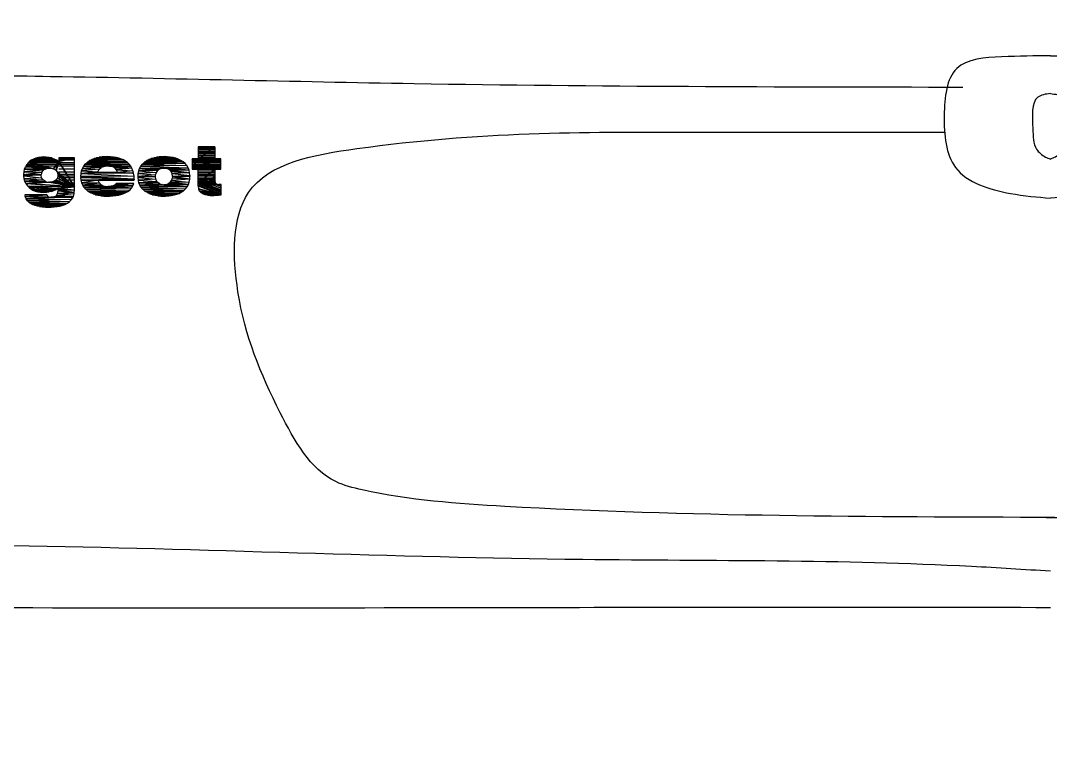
# Model space of a CAD drawing. Extents: x -11.06 to -9.03, y 5.45 to 7.1.
# Drawn here: x -10.545 to -10.04, y 6.015 to 6.371 of the extents above; entities that cross this region are included whole.
import ezdxf

# ---------------------------------------------------------------- set-up
doc = ezdxf.new("R2010")
doc.units = 0
doc.layers.add('206', color=7, linetype='CONTINUOUS')

msp = doc.modelspace()

# ---------------------------------------------------------------- linework, layer by layer
at = {"layer": '206'}
for p, q in [((-10.45818, 6.30881), (-10.45818, 6.3029)), ((-10.45003, 6.30881), (-10.45818, 6.30881)), ((-10.45818, 6.3029), (-10.45003, 6.30881)), ((-10.45818, 6.3029), (-10.45003, 6.30881)), ((-10.45003, 6.30854), (-10.45818, 6.30854)), ((-10.45003, 6.30815), (-10.45818, 6.30815)), ((-10.45003, 6.30881), (-10.45003, 6.3029)), ((-10.53782, 6.30324), (-10.539, 6.30279)), ((-10.53653, 6.30359), (-10.53782, 6.30324)), ((-10.53782, 6.30324), (-10.52982, 6.30328)), ((-10.53782, 6.30324), (-10.52982, 6.30328)), ((-10.52856, 6.30279), (-10.53782, 6.30324)), ((-10.52856, 6.30279), (-10.53782, 6.30324)), ((-10.53516, 6.30374), (-10.53653, 6.30359)), ((-10.53653, 6.30359), (-10.52997, 6.30332)), ((-10.53653, 6.30359), (-10.52997, 6.30332)), ((-10.52982, 6.30328), (-10.53653, 6.30359)), ((-10.52982, 6.30328), (-10.53653, 6.30359)), ((-10.53397, 6.30382), (-10.53516, 6.30374)), ((-10.53516, 6.30374), (-10.53119, 6.30359)), ((-10.53516, 6.30374), (-10.53119, 6.30359)), ((-10.52997, 6.30332), (-10.53516, 6.30374)), ((-10.52997, 6.30332), (-10.53516, 6.30374)), ((-10.53397, 6.30382), (-10.53253, 6.30374)), ((-10.53119, 6.30359), (-10.53397, 6.30382)), ((-10.53119, 6.30359), (-10.53397, 6.30382)), ((-10.53253, 6.30374), (-10.53119, 6.30359)), ((-10.53119, 6.30359), (-10.52997, 6.30332)), ((-10.52997, 6.30332), (-10.52982, 6.30328)), ((-10.52982, 6.30328), (-10.52856, 6.30279)), ((-10.52651, 6.30336), (-10.52658, 6.3016)), ((-10.52658, 6.3016), (-10.51885, 6.30336)), ((-10.51885, 6.30336), (-10.52658, 6.3016)), ((-10.51885, 6.30336), (-10.52651, 6.30336)), ((-10.51885, 6.28926), (-10.51885, 6.30336)), ((-10.50921, 6.30305), (-10.50795, 6.3034)), ((-10.49701, 6.30324), (-10.50921, 6.30305)), ((-10.49701, 6.30324), (-10.50921, 6.30305)), ((-10.50795, 6.3034), (-10.50665, 6.30366)), ((-10.49831, 6.30355), (-10.50795, 6.3034)), ((-10.49831, 6.30355), (-10.50795, 6.3034)), ((-10.50795, 6.3034), (-10.49701, 6.30324)), ((-10.50795, 6.3034), (-10.49701, 6.30324)), ((-10.50665, 6.30366), (-10.5052, 6.30385)), ((-10.49972, 6.30378), (-10.50665, 6.30366)), ((-10.49972, 6.30378), (-10.50665, 6.30366)), ((-10.50665, 6.30366), (-10.49831, 6.30355)), ((-10.50665, 6.30366), (-10.49831, 6.30355)), ((-10.5052, 6.30385), (-10.50368, 6.30393)), ((-10.5012, 6.30393), (-10.5052, 6.30385)), ((-10.5012, 6.30393), (-10.5052, 6.30385)), ((-10.5052, 6.30385), (-10.49972, 6.30378)), ((-10.5052, 6.30385), (-10.49972, 6.30378)), ((-10.5028, 6.30397), (-10.50368, 6.30393)), ((-10.50368, 6.30393), (-10.5012, 6.30393)), ((-10.50368, 6.30393), (-10.5012, 6.30393)), ((-10.5012, 6.30393), (-10.5028, 6.30397)), ((-10.49972, 6.30378), (-10.5012, 6.30393)), ((-10.49831, 6.30355), (-10.49972, 6.30378)), ((-10.49701, 6.30324), (-10.49831, 6.30355)), ((-10.49583, 6.30282), (-10.49701, 6.30324)), ((-10.4812, 6.30305), (-10.47998, 6.3034)), ((-10.46919, 6.30324), (-10.4812, 6.30305)), ((-10.46919, 6.30324), (-10.4812, 6.30305)), ((-10.47998, 6.3034), (-10.47864, 6.30366)), ((-10.47049, 6.30355), (-10.47998, 6.3034)), ((-10.47049, 6.30355), (-10.47998, 6.3034)), ((-10.47998, 6.3034), (-10.46919, 6.30324)), ((-10.47998, 6.3034), (-10.46919, 6.30324)), ((-10.47864, 6.30366), (-10.47723, 6.30385)), ((-10.47186, 6.30378), (-10.47864, 6.30366)), ((-10.47186, 6.30378), (-10.47864, 6.30366)), ((-10.47864, 6.30366), (-10.47049, 6.30355)), ((-10.47864, 6.30366), (-10.47049, 6.30355)), ((-10.47723, 6.30385), (-10.47571, 6.30393)), ((-10.47335, 6.30393), (-10.47723, 6.30385)), ((-10.47335, 6.30393), (-10.47723, 6.30385)), ((-10.47723, 6.30385), (-10.47186, 6.30378)), ((-10.47723, 6.30385), (-10.47186, 6.30378)), ((-10.47491, 6.30397), (-10.47571, 6.30393)), ((-10.47571, 6.30393), (-10.47335, 6.30393)), ((-10.47571, 6.30393), (-10.47335, 6.30393)), ((-10.47335, 6.30393), (-10.47491, 6.30397)), ((-10.47186, 6.30378), (-10.47335, 6.30393)), ((-10.47049, 6.30355), (-10.47186, 6.30378)), ((-10.46919, 6.30324), (-10.47049, 6.30355)), ((-10.46801, 6.30282), (-10.46919, 6.30324)), ((-10.45003, 6.30775), (-10.45818, 6.30775)), ((-10.45003, 6.30715), (-10.45818, 6.30715)), ((-10.45003, 6.30629), (-10.45818, 6.30629)), ((-10.45003, 6.30583), (-10.45818, 6.30583)), ((-10.45003, 6.30537), (-10.45818, 6.30537)), ((-10.45003, 6.30458), (-10.45818, 6.30458)), ((-10.45003, 6.30372), (-10.45818, 6.30372)), ((-10.54331, 6.29779), (-10.54285, 6.29898)), ((-10.53104, 6.29837), (-10.54331, 6.29779)), ((-10.54331, 6.29779), (-10.53104, 6.29837)), ((-10.53245, 6.29821), (-10.54331, 6.29779)), ((-10.53245, 6.29821), (-10.54331, 6.29779)), ((-10.54221, 6.30008), (-10.54285, 6.29898)), ((-10.54285, 6.29898), (-10.53039, 6.29833)), ((-10.53039, 6.29833), (-10.54285, 6.29898)), ((-10.54285, 6.29898), (-10.53104, 6.29837)), ((-10.54285, 6.29898), (-10.53104, 6.29837)), ((-10.51885, 6.29933), (-10.54264, 6.29933)), ((-10.51885, 6.30005), (-10.54222, 6.30005)), ((-10.5414, 6.30103), (-10.54221, 6.30008)), ((-10.54221, 6.30008), (-10.53039, 6.29833)), ((-10.53039, 6.29833), (-10.54221, 6.30008)), ((-10.51885, 6.30098), (-10.54145, 6.30098)), ((-10.54102, 6.30141), (-10.5414, 6.30103)), ((-10.5414, 6.30103), (-10.5291, 6.29802)), ((-10.5291, 6.29802), (-10.5414, 6.30103)), ((-10.5414, 6.30103), (-10.53039, 6.29833)), ((-10.53039, 6.29833), (-10.5414, 6.30103)), ((-10.54007, 6.30218), (-10.54102, 6.30141)), ((-10.52658, 6.3016), (-10.54102, 6.30141)), ((-10.54102, 6.30141), (-10.52658, 6.3016)), ((-10.54102, 6.30141), (-10.5291, 6.29802)), ((-10.5291, 6.29802), (-10.54102, 6.30141)), ((-10.539, 6.30279), (-10.54007, 6.30218)), ((-10.54007, 6.30218), (-10.52738, 6.30218)), ((-10.54007, 6.30218), (-10.52738, 6.30218)), ((-10.52658, 6.3016), (-10.54007, 6.30218)), ((-10.52658, 6.3016), (-10.54007, 6.30218)), ((-10.539, 6.30279), (-10.52856, 6.30279)), ((-10.539, 6.30279), (-10.52856, 6.30279)), ((-10.52738, 6.30218), (-10.539, 6.30279)), ((-10.52738, 6.30218), (-10.539, 6.30279)), ((-10.53363, 6.29772), (-10.53245, 6.29821)), ((-10.53104, 6.29837), (-10.53245, 6.29821)), ((-10.53104, 6.29837), (-10.53039, 6.29833)), ((-10.53039, 6.29833), (-10.5291, 6.29802)), ((-10.52658, 6.3016), (-10.5291, 6.29802)), ((-10.5291, 6.29802), (-10.52658, 6.3016)), ((-10.5291, 6.29802), (-10.52803, 6.29741)), ((-10.52856, 6.30279), (-10.52738, 6.30218)), ((-10.52658, 6.3016), (-10.52803, 6.29741)), ((-10.52803, 6.29741), (-10.52658, 6.3016)), ((-10.52658, 6.3016), (-10.52784, 6.29726)), ((-10.52784, 6.29726), (-10.52658, 6.3016)), ((-10.52738, 6.30218), (-10.52658, 6.3016)), ((-10.52658, 6.3016), (-10.51885, 6.28926)), ((-10.51885, 6.28926), (-10.52658, 6.3016)), ((-10.51885, 6.30284), (-10.52651, 6.30284)), ((-10.51885, 6.30222), (-10.52651, 6.30222)), ((-10.51534, 6.29699), (-10.51492, 6.29821)), ((-10.51492, 6.29821), (-10.51431, 6.29928)), ((-10.50505, 6.29898), (-10.51492, 6.29821)), ((-10.51492, 6.29821), (-10.50505, 6.29898)), ((-10.50578, 6.29863), (-10.51492, 6.29821)), ((-10.50578, 6.29863), (-10.51492, 6.29821)), ((-10.51492, 6.29821), (-10.50677, 6.29776)), ((-10.51492, 6.29821), (-10.50677, 6.29776)), ((-10.51431, 6.29928), (-10.51355, 6.30027)), ((-10.49202, 6.30027), (-10.51431, 6.29928)), ((-10.51431, 6.29928), (-10.49202, 6.30027)), ((-10.50235, 6.29943), (-10.51431, 6.29928)), ((-10.51431, 6.29928), (-10.50235, 6.29943)), ((-10.50383, 6.29932), (-10.51431, 6.29928)), ((-10.50383, 6.29932), (-10.51431, 6.29928)), ((-10.51431, 6.29928), (-10.50505, 6.29898)), ((-10.51431, 6.29928), (-10.50505, 6.29898)), ((-10.51355, 6.30027), (-10.51263, 6.30119)), ((-10.4929, 6.30111), (-10.51355, 6.30027)), ((-10.4929, 6.30111), (-10.51355, 6.30027)), ((-10.51355, 6.30027), (-10.49202, 6.30027)), ((-10.51355, 6.30027), (-10.49202, 6.30027)), ((-10.51229, 6.30141), (-10.51263, 6.30119)), ((-10.51263, 6.30119), (-10.4929, 6.30111)), ((-10.51263, 6.30119), (-10.4929, 6.30111)), ((-10.51229, 6.30141), (-10.51138, 6.30206)), ((-10.49373, 6.30176), (-10.51229, 6.30141)), ((-10.49373, 6.30176), (-10.51229, 6.30141)), ((-10.51229, 6.30141), (-10.4929, 6.30111)), ((-10.4929, 6.30111), (-10.51229, 6.30141)), ((-10.51138, 6.30206), (-10.51031, 6.3026)), ((-10.49476, 6.30237), (-10.51138, 6.30206)), ((-10.49476, 6.30237), (-10.51138, 6.30206)), ((-10.51138, 6.30206), (-10.49373, 6.30176)), ((-10.51138, 6.30206), (-10.49373, 6.30176)), ((-10.51031, 6.3026), (-10.50921, 6.30305)), ((-10.49583, 6.30282), (-10.51031, 6.3026)), ((-10.49583, 6.30282), (-10.51031, 6.3026)), ((-10.51031, 6.3026), (-10.49476, 6.30237)), ((-10.51031, 6.3026), (-10.49476, 6.30237)), ((-10.50921, 6.30305), (-10.49583, 6.30282)), ((-10.50921, 6.30305), (-10.49583, 6.30282)), ((-10.50677, 6.29776), (-10.50578, 6.29863)), ((-10.50505, 6.29898), (-10.50578, 6.29863)), ((-10.50505, 6.29898), (-10.50383, 6.29932)), ((-10.50235, 6.29943), (-10.50383, 6.29932)), ((-10.49202, 6.30027), (-10.50235, 6.29943)), ((-10.49202, 6.30027), (-10.50235, 6.29943)), ((-10.50235, 6.29943), (-10.49126, 6.29932)), ((-10.49126, 6.29932), (-10.50235, 6.29943)), ((-10.50235, 6.29943), (-10.50158, 6.29939)), ((-10.50158, 6.29939), (-10.49126, 6.29932)), ((-10.50025, 6.29913), (-10.50158, 6.29939)), ((-10.50158, 6.29939), (-10.49126, 6.29932)), ((-10.49126, 6.29932), (-10.50025, 6.29913)), ((-10.49126, 6.29932), (-10.50025, 6.29913)), ((-10.50025, 6.29913), (-10.49065, 6.29825)), ((-10.49065, 6.29825), (-10.50025, 6.29913)), ((-10.50025, 6.29913), (-10.49918, 6.29859)), ((-10.49918, 6.29859), (-10.49065, 6.29825)), ((-10.49065, 6.29825), (-10.49918, 6.29859)), ((-10.49918, 6.29859), (-10.49903, 6.29852)), ((-10.49903, 6.29852), (-10.49065, 6.29825)), ((-10.49819, 6.29753), (-10.49903, 6.29852)), ((-10.49903, 6.29852), (-10.49065, 6.29825)), ((-10.49065, 6.29825), (-10.49819, 6.29753)), ((-10.49065, 6.29825), (-10.49819, 6.29753)), ((-10.49476, 6.30237), (-10.49583, 6.30282)), ((-10.49373, 6.30176), (-10.49476, 6.30237)), ((-10.4929, 6.30111), (-10.49373, 6.30176)), ((-10.49202, 6.30027), (-10.4929, 6.30111)), ((-10.49126, 6.29932), (-10.49202, 6.30027)), ((-10.49065, 6.29825), (-10.49126, 6.29932)), ((-10.49019, 6.29707), (-10.49065, 6.29825)), ((-10.48729, 6.29699), (-10.48687, 6.29821)), ((-10.47636, 6.29818), (-10.48729, 6.29699)), ((-10.48729, 6.29699), (-10.47636, 6.29818)), ((-10.48687, 6.29821), (-10.4863, 6.29928)), ((-10.46313, 6.29856), (-10.48687, 6.29821)), ((-10.48687, 6.29821), (-10.46313, 6.29856)), ((-10.47495, 6.29837), (-10.48687, 6.29821)), ((-10.47495, 6.29837), (-10.48687, 6.29821)), ((-10.48687, 6.29821), (-10.47636, 6.29818)), ((-10.48687, 6.29821), (-10.47636, 6.29818)), ((-10.4863, 6.29928), (-10.48554, 6.30031)), ((-10.46374, 6.29962), (-10.4863, 6.29928)), ((-10.46374, 6.29962), (-10.4863, 6.29928)), ((-10.4863, 6.29928), (-10.46313, 6.29856)), ((-10.4863, 6.29928), (-10.46313, 6.29856)), ((-10.48554, 6.30031), (-10.48463, 6.30119)), ((-10.46454, 6.30058), (-10.48554, 6.30031)), ((-10.46454, 6.30058), (-10.48554, 6.30031)), ((-10.48554, 6.30031), (-10.46374, 6.29962)), ((-10.48554, 6.30031), (-10.46374, 6.29962)), ((-10.48432, 6.30141), (-10.48463, 6.30119)), ((-10.48463, 6.30119), (-10.46454, 6.30058)), ((-10.48463, 6.30119), (-10.46454, 6.30058)), ((-10.48432, 6.30141), (-10.48337, 6.30206)), ((-10.46595, 6.30176), (-10.48432, 6.30141)), ((-10.48432, 6.30141), (-10.46595, 6.30176)), ((-10.4655, 6.30141), (-10.48432, 6.30141)), ((-10.48432, 6.30141), (-10.46454, 6.30058)), ((-10.4655, 6.30141), (-10.48432, 6.30141)), ((-10.46454, 6.30058), (-10.48432, 6.30141)), ((-10.48337, 6.30206), (-10.48234, 6.3026)), ((-10.46695, 6.30233), (-10.48337, 6.30206)), ((-10.46695, 6.30233), (-10.48337, 6.30206)), ((-10.48337, 6.30206), (-10.46595, 6.30176)), ((-10.48337, 6.30206), (-10.46595, 6.30176)), ((-10.48234, 6.3026), (-10.4812, 6.30305)), ((-10.46801, 6.30282), (-10.48234, 6.3026)), ((-10.46801, 6.30282), (-10.48234, 6.3026)), ((-10.48234, 6.3026), (-10.46695, 6.30233)), ((-10.48234, 6.3026), (-10.46695, 6.30233)), ((-10.4812, 6.30305), (-10.46801, 6.30282)), ((-10.4812, 6.30305), (-10.46801, 6.30282)), ((-10.47636, 6.29818), (-10.4775, 6.29768)), ((-10.47636, 6.29818), (-10.47495, 6.29837)), ((-10.46313, 6.29856), (-10.47495, 6.29837)), ((-10.46313, 6.29856), (-10.47495, 6.29837)), ((-10.47495, 6.29837), (-10.47419, 6.29829)), ((-10.46313, 6.29856), (-10.47419, 6.29829)), ((-10.47419, 6.29829), (-10.46313, 6.29856)), ((-10.47419, 6.29829), (-10.46264, 6.29738)), ((-10.46264, 6.29738), (-10.47419, 6.29829)), ((-10.47419, 6.29829), (-10.47293, 6.29795)), ((-10.46695, 6.30233), (-10.46801, 6.30282)), ((-10.46595, 6.30176), (-10.46695, 6.30233)), ((-10.46595, 6.30176), (-10.4655, 6.30141)), ((-10.46454, 6.30058), (-10.4655, 6.30141)), ((-10.46374, 6.29962), (-10.46454, 6.30058)), ((-10.46313, 6.29856), (-10.46374, 6.29962)), ((-10.46264, 6.29738), (-10.46313, 6.29856)), ((-10.46104, 6.3029), (-10.44713, 6.29783)), ((-10.45818, 6.3029), (-10.46104, 6.3029)), ((-10.45818, 6.3029), (-10.46104, 6.3029)), ((-10.46104, 6.3029), (-10.45818, 6.3029)), ((-10.46104, 6.3029), (-10.46104, 6.3029)), ((-10.44713, 6.29783), (-10.46104, 6.3029)), ((-10.46104, 6.3029), (-10.45818, 6.29783)), ((-10.45818, 6.29783), (-10.46104, 6.3029)), ((-10.46104, 6.3029), (-10.46104, 6.29783)), ((-10.45818, 6.30257), (-10.46104, 6.30257)), ((-10.45818, 6.30191), (-10.46104, 6.30191)), ((-10.45818, 6.30145), (-10.46104, 6.30145)), ((-10.45818, 6.30098), (-10.46104, 6.30098)), ((-10.45818, 6.30019), (-10.46104, 6.30019)), ((-10.45818, 6.29993), (-10.46104, 6.29993)), ((-10.45818, 6.29953), (-10.46104, 6.29953)), ((-10.45818, 6.29893), (-10.46104, 6.29893)), ((-10.45818, 6.29834), (-10.46104, 6.29834)), ((-10.45003, 6.30306), (-10.45818, 6.30306)), ((-10.45003, 6.3029), (-10.45818, 6.3029)), ((-10.45818, 6.3029), (-10.45003, 6.3029)), ((-10.44713, 6.3029), (-10.45818, 6.3029)), ((-10.45818, 6.3029), (-10.44713, 6.29783)), ((-10.44713, 6.3029), (-10.45818, 6.3029)), ((-10.44713, 6.29783), (-10.45818, 6.3029)), ((-10.44713, 6.30257), (-10.45818, 6.30257)), ((-10.45003, 6.30239), (-10.45818, 6.30239)), ((-10.44713, 6.30191), (-10.45818, 6.30191)), ((-10.44713, 6.30145), (-10.45818, 6.30145)), ((-10.44713, 6.30098), (-10.45818, 6.30098)), ((-10.44713, 6.30019), (-10.45818, 6.30019)), ((-10.45003, 6.30015), (-10.45818, 6.30015)), ((-10.44713, 6.29993), (-10.45818, 6.29993)), ((-10.44713, 6.29953), (-10.45818, 6.29953)), ((-10.44713, 6.29893), (-10.45818, 6.29893)), ((-10.44713, 6.29834), (-10.45818, 6.29834)), ((-10.45003, 6.3029), (-10.44713, 6.3029)), ((-10.45003, 6.3029), (-10.44713, 6.3029)), ((-10.44713, 6.3029), (-10.45003, 6.3029)), ((-10.44713, 6.3029), (-10.44713, 6.3029)), ((-10.44713, 6.29783), (-10.44713, 6.3029)), ((-10.54369, 6.29509), (-10.54358, 6.2965)), ((-10.53485, 6.29642), (-10.54369, 6.29509)), ((-10.54369, 6.29509), (-10.53485, 6.29642)), ((-10.53516, 6.29517), (-10.54369, 6.29509)), ((-10.53516, 6.29517), (-10.54369, 6.29509)), ((-10.54369, 6.29509), (-10.53516, 6.29494)), ((-10.54365, 6.29456), (-10.54369, 6.29509)), ((-10.54369, 6.29509), (-10.53516, 6.29494)), ((-10.53516, 6.29494), (-10.54365, 6.29456)), ((-10.53516, 6.29494), (-10.54365, 6.29456)), ((-10.54365, 6.29456), (-10.53493, 6.29364)), ((-10.5435, 6.29318), (-10.54365, 6.29456)), ((-10.54365, 6.29456), (-10.53493, 6.29364)), ((-10.54358, 6.2965), (-10.54331, 6.29779)), ((-10.53363, 6.29772), (-10.54358, 6.2965)), ((-10.54358, 6.2965), (-10.53363, 6.29772)), ((-10.53405, 6.29741), (-10.54358, 6.2965)), ((-10.53405, 6.29741), (-10.54358, 6.2965)), ((-10.54358, 6.2965), (-10.53485, 6.29642)), ((-10.54358, 6.2965), (-10.53485, 6.29642)), ((-10.53493, 6.29364), (-10.5435, 6.29318)), ((-10.53493, 6.29364), (-10.5435, 6.29318)), ((-10.5435, 6.29318), (-10.5342, 6.29261)), ((-10.54316, 6.29193), (-10.5435, 6.29318)), ((-10.5435, 6.29318), (-10.5342, 6.29261)), ((-10.54331, 6.29779), (-10.53363, 6.29772)), ((-10.54331, 6.29779), (-10.53363, 6.29772)), ((-10.53485, 6.29642), (-10.53516, 6.29517)), ((-10.53516, 6.29494), (-10.53516, 6.29517)), ((-10.53493, 6.29364), (-10.53516, 6.29494)), ((-10.5342, 6.29261), (-10.53493, 6.29364)), ((-10.53485, 6.29642), (-10.53405, 6.29741)), ((-10.53363, 6.29772), (-10.53405, 6.29741)), ((-10.52803, 6.29741), (-10.52784, 6.29726)), ((-10.52723, 6.29345), (-10.52803, 6.29246)), ((-10.52784, 6.29726), (-10.51885, 6.28926)), ((-10.51885, 6.28926), (-10.52784, 6.29726)), ((-10.52784, 6.29726), (-10.52715, 6.29623)), ((-10.52692, 6.29471), (-10.52723, 6.29345)), ((-10.52723, 6.29345), (-10.51885, 6.28926)), ((-10.51885, 6.28926), (-10.52723, 6.29345)), ((-10.52715, 6.29623), (-10.51885, 6.28926)), ((-10.51885, 6.28926), (-10.52715, 6.29623)), ((-10.52715, 6.29623), (-10.52692, 6.29494)), ((-10.52692, 6.29494), (-10.51885, 6.28926)), ((-10.51885, 6.28926), (-10.52692, 6.29494)), ((-10.52692, 6.29494), (-10.52692, 6.29471)), ((-10.52692, 6.29471), (-10.51885, 6.28926)), ((-10.51885, 6.28926), (-10.52692, 6.29471)), ((-10.51885, 6.29778), (-10.52651, 6.29778)), ((-10.51885, 6.29644), (-10.52651, 6.29644)), ((-10.51885, 6.2953), (-10.52651, 6.2953)), ((-10.51885, 6.29437), (-10.52651, 6.29437)), ((-10.51885, 6.29365), (-10.52651, 6.29365)), ((-10.51565, 6.29429), (-10.51557, 6.2957)), ((-10.48962, 6.29444), (-10.51565, 6.29429)), ((-10.48962, 6.29444), (-10.51565, 6.29429)), ((-10.51565, 6.29429), (-10.48954, 6.29295)), ((-10.48954, 6.29295), (-10.51565, 6.29429)), ((-10.51565, 6.29429), (-10.51565, 6.29383)), ((-10.51565, 6.29383), (-10.48954, 6.29295)), ((-10.51553, 6.29246), (-10.51565, 6.29383)), ((-10.51565, 6.29383), (-10.48954, 6.29295)), ((-10.51557, 6.2957), (-10.51534, 6.29699)), ((-10.50734, 6.29661), (-10.51557, 6.2957)), ((-10.51557, 6.2957), (-10.50734, 6.29661)), ((-10.50741, 6.29627), (-10.51557, 6.2957)), ((-10.51557, 6.2957), (-10.50741, 6.29627)), ((-10.48981, 6.29581), (-10.51557, 6.2957)), ((-10.48981, 6.29581), (-10.51557, 6.2957)), ((-10.51557, 6.2957), (-10.48962, 6.29444)), ((-10.51557, 6.2957), (-10.48962, 6.29444)), ((-10.50677, 6.29776), (-10.51534, 6.29699)), ((-10.50677, 6.29776), (-10.51534, 6.29699)), ((-10.51534, 6.29699), (-10.50734, 6.29661)), ((-10.51534, 6.29699), (-10.50734, 6.29661)), ((-10.50734, 6.29661), (-10.50741, 6.29627)), ((-10.50741, 6.29627), (-10.48981, 6.29581)), ((-10.50741, 6.29627), (-10.48981, 6.29581)), ((-10.49781, 6.29627), (-10.50741, 6.29627)), ((-10.49781, 6.29627), (-10.50741, 6.29627)), ((-10.50741, 6.29627), (-10.49781, 6.29627)), ((-10.50741, 6.29627), (-10.50741, 6.29627)), ((-10.50734, 6.29661), (-10.50677, 6.29776)), ((-10.49819, 6.29753), (-10.49019, 6.29707)), ((-10.49781, 6.29627), (-10.49819, 6.29753)), ((-10.49819, 6.29753), (-10.49019, 6.29707)), ((-10.49019, 6.29707), (-10.49781, 6.29627)), ((-10.49019, 6.29707), (-10.49781, 6.29627)), ((-10.49781, 6.29627), (-10.48981, 6.29581)), ((-10.48981, 6.29581), (-10.49781, 6.29627)), ((-10.48981, 6.29581), (-10.49019, 6.29707)), ((-10.48962, 6.29444), (-10.48981, 6.29581)), ((-10.48954, 6.29295), (-10.48962, 6.29444)), ((-10.48764, 6.29429), (-10.48756, 6.2957)), ((-10.47906, 6.29501), (-10.48764, 6.29429)), ((-10.47906, 6.29501), (-10.48764, 6.29429)), ((-10.48764, 6.29429), (-10.4791, 6.29429)), ((-10.4791, 6.29429), (-10.48764, 6.29383)), ((-10.48764, 6.29429), (-10.4791, 6.29429)), ((-10.4791, 6.29429), (-10.48764, 6.29383)), ((-10.48764, 6.29383), (-10.48764, 6.29429)), ((-10.48764, 6.29383), (-10.47891, 6.29292)), ((-10.48748, 6.29246), (-10.48764, 6.29383)), ((-10.48764, 6.29383), (-10.47891, 6.29292)), ((-10.48756, 6.2957), (-10.48729, 6.29699)), ((-10.47868, 6.29627), (-10.48756, 6.2957)), ((-10.47868, 6.29627), (-10.48756, 6.2957)), ((-10.48756, 6.2957), (-10.47906, 6.29501)), ((-10.48756, 6.2957), (-10.47906, 6.29501)), ((-10.4775, 6.29768), (-10.48729, 6.29699)), ((-10.48729, 6.29699), (-10.4775, 6.29768)), ((-10.47796, 6.29726), (-10.48729, 6.29699)), ((-10.47796, 6.29726), (-10.48729, 6.29699)), ((-10.48729, 6.29699), (-10.47868, 6.29627)), ((-10.48729, 6.29699), (-10.47868, 6.29627)), ((-10.4791, 6.29429), (-10.47906, 6.29501)), ((-10.47891, 6.29292), (-10.4791, 6.29429)), ((-10.47906, 6.29501), (-10.47868, 6.29627)), ((-10.47868, 6.29627), (-10.47796, 6.29726)), ((-10.4775, 6.29768), (-10.47796, 6.29726)), ((-10.47293, 6.29795), (-10.46264, 6.29738)), ((-10.4719, 6.29726), (-10.47293, 6.29795)), ((-10.47293, 6.29795), (-10.46264, 6.29738)), ((-10.46264, 6.29738), (-10.4719, 6.29726)), ((-10.46264, 6.29738), (-10.4719, 6.29726)), ((-10.4719, 6.29726), (-10.46237, 6.29608)), ((-10.46237, 6.29608), (-10.4719, 6.29726)), ((-10.4719, 6.29726), (-10.47152, 6.2968)), ((-10.47152, 6.2968), (-10.46237, 6.29608)), ((-10.47095, 6.29566), (-10.47152, 6.2968)), ((-10.47152, 6.2968), (-10.46237, 6.29608)), ((-10.47118, 6.29231), (-10.47083, 6.29356)), ((-10.46237, 6.29608), (-10.47095, 6.29566)), ((-10.46237, 6.29608), (-10.47095, 6.29566)), ((-10.47095, 6.29566), (-10.46222, 6.29471)), ((-10.47079, 6.29429), (-10.47095, 6.29566)), ((-10.47095, 6.29566), (-10.46222, 6.29471)), ((-10.47079, 6.29429), (-10.47083, 6.29356)), ((-10.47083, 6.29356), (-10.4623, 6.29288)), ((-10.47083, 6.29356), (-10.4623, 6.29288)), ((-10.46222, 6.29471), (-10.47079, 6.29429)), ((-10.47079, 6.29429), (-10.46222, 6.29471)), ((-10.46222, 6.29429), (-10.47079, 6.29429)), ((-10.47079, 6.29429), (-10.4623, 6.29288)), ((-10.46222, 6.29429), (-10.47079, 6.29429)), ((-10.4623, 6.29288), (-10.47079, 6.29429)), ((-10.46237, 6.29608), (-10.46264, 6.29738)), ((-10.46222, 6.29471), (-10.46237, 6.29608)), ((-10.4623, 6.29288), (-10.46222, 6.29429)), ((-10.46222, 6.29471), (-10.46222, 6.29429)), ((-10.45818, 6.29801), (-10.46104, 6.29801)), ((-10.46104, 6.29783), (-10.45818, 6.29783)), ((-10.44713, 6.29801), (-10.45818, 6.29801)), ((-10.45818, 6.29783), (-10.44713, 6.29783)), ((-10.45818, 6.29074), (-10.45818, 6.29783)), ((-10.45003, 6.29783), (-10.45818, 6.29074)), ((-10.45818, 6.29783), (-10.45003, 6.29783)), ((-10.45003, 6.29783), (-10.45818, 6.29783)), ((-10.45818, 6.29783), (-10.44713, 6.29783)), ((-10.45818, 6.29074), (-10.45003, 6.29783)), ((-10.45003, 6.29737), (-10.45818, 6.29737)), ((-10.45003, 6.29644), (-10.45818, 6.29644)), ((-10.45003, 6.29587), (-10.45818, 6.29587)), ((-10.45003, 6.29499), (-10.45818, 6.29499)), ((-10.45003, 6.2944), (-10.45818, 6.2944)), ((-10.45003, 6.29406), (-10.45818, 6.29074)), ((-10.45818, 6.29074), (-10.45003, 6.29406)), ((-10.45003, 6.29346), (-10.45818, 6.29346)), ((-10.45003, 6.2934), (-10.45818, 6.2934)), ((-10.45003, 6.29301), (-10.45818, 6.29301)), ((-10.45814, 6.29367), (-10.4469, 6.28929)), ((-10.44713, 6.29783), (-10.45003, 6.29783)), ((-10.45003, 6.29783), (-10.45003, 6.29406)), ((-10.45003, 6.29406), (-10.44995, 6.29223)), ((-10.5342, 6.29261), (-10.54316, 6.29193)), ((-10.54316, 6.29193), (-10.5342, 6.29261)), ((-10.53405, 6.29246), (-10.54316, 6.29193)), ((-10.53405, 6.29246), (-10.54316, 6.29193)), ((-10.54316, 6.29193), (-10.53302, 6.29185)), ((-10.54262, 6.29078), (-10.54316, 6.29193)), ((-10.54316, 6.29193), (-10.53302, 6.29185)), ((-10.53302, 6.29185), (-10.54262, 6.29078)), ((-10.54262, 6.29078), (-10.53302, 6.29185)), ((-10.53104, 6.29154), (-10.54262, 6.29078)), ((-10.53169, 6.29154), (-10.54262, 6.29078)), ((-10.54262, 6.29078), (-10.53169, 6.29154)), ((-10.53104, 6.29154), (-10.54262, 6.29078)), ((-10.54262, 6.29078), (-10.51885, 6.28926)), ((-10.51885, 6.28926), (-10.54262, 6.29078)), ((-10.54262, 6.29078), (-10.54194, 6.28972)), ((-10.54194, 6.28972), (-10.51885, 6.28926)), ((-10.54102, 6.2888), (-10.54194, 6.28972)), ((-10.54194, 6.28972), (-10.51885, 6.28926)), ((-10.51885, 6.28926), (-10.54102, 6.2888)), ((-10.51885, 6.28926), (-10.54102, 6.2888)), ((-10.54102, 6.2888), (-10.52692, 6.28842)), ((-10.54102, 6.2888), (-10.52692, 6.28842)), ((-10.52803, 6.28773), (-10.54102, 6.2888)), ((-10.54102, 6.2888), (-10.5403, 6.28819)), ((-10.52803, 6.28773), (-10.54102, 6.2888)), ((-10.5403, 6.28819), (-10.52803, 6.28773)), ((-10.5403, 6.28819), (-10.52803, 6.28773)), ((-10.52925, 6.28716), (-10.5403, 6.28819)), ((-10.5403, 6.28819), (-10.53927, 6.28758)), ((-10.52925, 6.28716), (-10.5403, 6.28819)), ((-10.5342, 6.29261), (-10.53405, 6.29246)), ((-10.53302, 6.29185), (-10.53405, 6.29246)), ((-10.53302, 6.29185), (-10.53169, 6.29154)), ((-10.53169, 6.29154), (-10.53104, 6.29154)), ((-10.52963, 6.2917), (-10.53104, 6.29154)), ((-10.53104, 6.29154), (-10.51885, 6.28926)), ((-10.51885, 6.28926), (-10.53104, 6.29154)), ((-10.52845, 6.29215), (-10.52963, 6.2917)), ((-10.52963, 6.2917), (-10.51885, 6.28926)), ((-10.51885, 6.28926), (-10.52963, 6.2917)), ((-10.52803, 6.29246), (-10.52845, 6.29215)), ((-10.52845, 6.29215), (-10.51885, 6.28926)), ((-10.51885, 6.28926), (-10.52845, 6.29215)), ((-10.52803, 6.29246), (-10.51885, 6.28926)), ((-10.51885, 6.28926), (-10.52803, 6.29246)), ((-10.52692, 6.28842), (-10.52803, 6.28773)), ((-10.51885, 6.28926), (-10.52692, 6.28842)), ((-10.52692, 6.28842), (-10.51885, 6.28926)), ((-10.52692, 6.28842), (-10.51885, 6.28758)), ((-10.51885, 6.28758), (-10.52692, 6.28842)), ((-10.52692, 6.28842), (-10.52689, 6.28808)), ((-10.52689, 6.28808), (-10.51885, 6.28758)), ((-10.52689, 6.28747), (-10.52689, 6.28808)), ((-10.52689, 6.28808), (-10.51885, 6.28758)), ((-10.51885, 6.29252), (-10.52651, 6.29252)), ((-10.51885, 6.29097), (-10.52651, 6.29097)), ((-10.51885, 6.28758), (-10.51885, 6.28926)), ((-10.48954, 6.29295), (-10.51553, 6.29246)), ((-10.51553, 6.29246), (-10.48954, 6.29295)), ((-10.4895, 6.29273), (-10.51553, 6.29246)), ((-10.4895, 6.29273), (-10.51553, 6.29246)), ((-10.51553, 6.29246), (-10.4895, 6.29242)), ((-10.51523, 6.29116), (-10.51553, 6.29246)), ((-10.51553, 6.29246), (-10.507, 6.29242)), ((-10.507, 6.29242), (-10.51553, 6.29246)), ((-10.51553, 6.29246), (-10.4895, 6.29242)), ((-10.507, 6.29242), (-10.51523, 6.29116)), ((-10.507, 6.29242), (-10.51523, 6.29116)), ((-10.51523, 6.29116), (-10.50673, 6.29116)), ((-10.51473, 6.29002), (-10.51523, 6.29116)), ((-10.51523, 6.29116), (-10.50673, 6.29116)), ((-10.50673, 6.29116), (-10.51473, 6.29002)), ((-10.51473, 6.29002), (-10.50673, 6.29116)), ((-10.50589, 6.29021), (-10.51473, 6.29002)), ((-10.51473, 6.29002), (-10.50589, 6.29021)), ((-10.50578, 6.29013), (-10.51473, 6.29002)), ((-10.50578, 6.29013), (-10.51473, 6.29002)), ((-10.51473, 6.29002), (-10.50471, 6.28964)), ((-10.51408, 6.28895), (-10.51473, 6.29002)), ((-10.51473, 6.29002), (-10.50471, 6.28964)), ((-10.50471, 6.28964), (-10.51408, 6.28895)), ((-10.51408, 6.28895), (-10.50471, 6.28964)), ((-10.50341, 6.28941), (-10.51408, 6.28895)), ((-10.51408, 6.28895), (-10.50341, 6.28941)), ((-10.50231, 6.28933), (-10.51408, 6.28895)), ((-10.50231, 6.28933), (-10.51408, 6.28895)), ((-10.51408, 6.28895), (-10.49084, 6.28853)), ((-10.51328, 6.288), (-10.51408, 6.28895)), ((-10.51408, 6.28895), (-10.49084, 6.28853)), ((-10.49084, 6.28853), (-10.51328, 6.288)), ((-10.49084, 6.28853), (-10.51328, 6.288)), ((-10.51328, 6.288), (-10.49168, 6.28762)), ((-10.51229, 6.28712), (-10.51328, 6.288)), ((-10.51328, 6.288), (-10.49168, 6.28762)), ((-10.4895, 6.29242), (-10.507, 6.29242)), ((-10.50673, 6.29116), (-10.507, 6.29242)), ((-10.50673, 6.29116), (-10.50589, 6.29021)), ((-10.50589, 6.29021), (-10.50578, 6.29013)), ((-10.50471, 6.28964), (-10.50578, 6.29013)), ((-10.50471, 6.28964), (-10.50341, 6.28941)), ((-10.50341, 6.28941), (-10.50231, 6.28933)), ((-10.50086, 6.28945), (-10.50231, 6.28933)), ((-10.50231, 6.28933), (-10.49084, 6.28853)), ((-10.49084, 6.28853), (-10.50231, 6.28933)), ((-10.50086, 6.28945), (-10.49987, 6.28972)), ((-10.49015, 6.2896), (-10.50086, 6.28945)), ((-10.49015, 6.2896), (-10.50086, 6.28945)), ((-10.50086, 6.28945), (-10.49084, 6.28853)), ((-10.49084, 6.28853), (-10.50086, 6.28945)), ((-10.49873, 6.2904), (-10.49987, 6.28972)), ((-10.49987, 6.28972), (-10.49015, 6.2896)), ((-10.49987, 6.28972), (-10.49015, 6.2896)), ((-10.49846, 6.29074), (-10.49873, 6.2904)), ((-10.49873, 6.2904), (-10.48969, 6.29074)), ((-10.48969, 6.29074), (-10.49873, 6.2904)), ((-10.49873, 6.2904), (-10.49015, 6.2896)), ((-10.49015, 6.2896), (-10.49873, 6.2904)), ((-10.48969, 6.29074), (-10.49846, 6.29074)), ((-10.49168, 6.28762), (-10.49084, 6.28853)), ((-10.49084, 6.28853), (-10.49015, 6.2896)), ((-10.49015, 6.2896), (-10.48969, 6.29074)), ((-10.48954, 6.29295), (-10.4895, 6.29273)), ((-10.4895, 6.29242), (-10.4895, 6.29273)), ((-10.47891, 6.29292), (-10.48748, 6.29246)), ((-10.47891, 6.29292), (-10.48748, 6.29246)), ((-10.48748, 6.29246), (-10.47838, 6.29177)), ((-10.48722, 6.2912), (-10.48748, 6.29246)), ((-10.48748, 6.29246), (-10.47838, 6.29177)), ((-10.47838, 6.29177), (-10.48722, 6.2912)), ((-10.48722, 6.2912), (-10.47838, 6.29177)), ((-10.47796, 6.29132), (-10.48722, 6.2912)), ((-10.47796, 6.29132), (-10.48722, 6.2912)), ((-10.48722, 6.2912), (-10.47697, 6.29059)), ((-10.48672, 6.29002), (-10.48722, 6.2912)), ((-10.48722, 6.2912), (-10.47697, 6.29059)), ((-10.47697, 6.29059), (-10.48672, 6.29002)), ((-10.48672, 6.29002), (-10.47697, 6.29059)), ((-10.47571, 6.29025), (-10.48672, 6.29002)), ((-10.48672, 6.29002), (-10.47571, 6.29025)), ((-10.47495, 6.29021), (-10.48672, 6.29002)), ((-10.47495, 6.29021), (-10.48672, 6.29002)), ((-10.48672, 6.29002), (-10.46355, 6.28926)), ((-10.48611, 6.28895), (-10.48672, 6.29002)), ((-10.48672, 6.29002), (-10.46355, 6.28926)), ((-10.46355, 6.28926), (-10.48611, 6.28895)), ((-10.46355, 6.28926), (-10.48611, 6.28895)), ((-10.48611, 6.28895), (-10.46432, 6.28827)), ((-10.48527, 6.288), (-10.48611, 6.28895)), ((-10.48611, 6.28895), (-10.46432, 6.28827)), ((-10.46432, 6.28827), (-10.48527, 6.288)), ((-10.46432, 6.28827), (-10.48527, 6.288)), ((-10.48527, 6.288), (-10.46523, 6.28739)), ((-10.48432, 6.28712), (-10.48527, 6.288)), ((-10.48527, 6.288), (-10.46523, 6.28739)), ((-10.47838, 6.29177), (-10.47891, 6.29292)), ((-10.47838, 6.29177), (-10.47796, 6.29132)), ((-10.47697, 6.29059), (-10.47796, 6.29132)), ((-10.47697, 6.29059), (-10.47571, 6.29025)), ((-10.47571, 6.29025), (-10.47495, 6.29021)), ((-10.47495, 6.29021), (-10.47358, 6.29036)), ((-10.46298, 6.29036), (-10.47495, 6.29021)), ((-10.46298, 6.29036), (-10.47495, 6.29021)), ((-10.47495, 6.29021), (-10.46355, 6.28926)), ((-10.46355, 6.28926), (-10.47495, 6.29021)), ((-10.47239, 6.2909), (-10.47358, 6.29036)), ((-10.47358, 6.29036), (-10.46298, 6.29036)), ((-10.47358, 6.29036), (-10.46298, 6.29036)), ((-10.4719, 6.29132), (-10.47239, 6.2909)), ((-10.47239, 6.2909), (-10.46298, 6.29036)), ((-10.46298, 6.29036), (-10.47239, 6.2909)), ((-10.4719, 6.29132), (-10.47118, 6.29231)), ((-10.46256, 6.29154), (-10.4719, 6.29132)), ((-10.46256, 6.29154), (-10.4719, 6.29132)), ((-10.4719, 6.29132), (-10.46298, 6.29036)), ((-10.46298, 6.29036), (-10.4719, 6.29132)), ((-10.4623, 6.29288), (-10.47118, 6.29231)), ((-10.4623, 6.29288), (-10.47118, 6.29231)), ((-10.47118, 6.29231), (-10.46256, 6.29154)), ((-10.47118, 6.29231), (-10.46256, 6.29154)), ((-10.46523, 6.28739), (-10.46432, 6.28827)), ((-10.46432, 6.28827), (-10.46355, 6.28926)), ((-10.46355, 6.28926), (-10.46298, 6.29036)), ((-10.46298, 6.29036), (-10.46256, 6.29154)), ((-10.46256, 6.29154), (-10.4623, 6.29288)), ((-10.45003, 6.29248), (-10.45818, 6.29248)), ((-10.44995, 6.29223), (-10.45818, 6.29074)), ((-10.45818, 6.29074), (-10.44995, 6.29223)), ((-10.45003, 6.29168), (-10.45818, 6.29168)), ((-10.44976, 6.29109), (-10.45818, 6.29074)), ((-10.45818, 6.29074), (-10.44976, 6.29109)), ((-10.44965, 6.29082), (-10.45818, 6.29074)), ((-10.44965, 6.29082), (-10.45818, 6.29074)), ((-10.45818, 6.29074), (-10.44862, 6.29029)), ((-10.45814, 6.28964), (-10.45818, 6.29074)), ((-10.45818, 6.29074), (-10.44862, 6.29029)), ((-10.45814, 6.29295), (-10.4469, 6.28856)), ((-10.45814, 6.29209), (-10.4469, 6.2877)), ((-10.45814, 6.29156), (-10.4469, 6.28717)), ((-10.45814, 6.29116), (-10.4469, 6.28678)), ((-10.45814, 6.29076), (-10.4469, 6.28638)), ((-10.44862, 6.29029), (-10.45814, 6.28964)), ((-10.45814, 6.28964), (-10.44862, 6.29029)), ((-10.44804, 6.29025), (-10.45814, 6.28964)), ((-10.45814, 6.28964), (-10.44804, 6.29025)), ((-10.4469, 6.29025), (-10.45814, 6.28964)), ((-10.4469, 6.29025), (-10.45814, 6.28964)), ((-10.45814, 6.2901), (-10.4469, 6.28572)), ((-10.45814, 6.28964), (-10.4469, 6.28526)), ((-10.4469, 6.28526), (-10.45814, 6.28964)), ((-10.45814, 6.28964), (-10.45795, 6.28827)), ((-10.45795, 6.28827), (-10.4469, 6.28526)), ((-10.4469, 6.28526), (-10.45795, 6.28827)), ((-10.45795, 6.28827), (-10.45761, 6.28728)), ((-10.44995, 6.29223), (-10.44976, 6.29109)), ((-10.44976, 6.29109), (-10.44965, 6.29082)), ((-10.44862, 6.29029), (-10.44965, 6.29082)), ((-10.44862, 6.29029), (-10.44804, 6.29025)), ((-10.44804, 6.29025), (-10.4469, 6.29025)), ((-10.44804, 6.29025), (-10.4469, 6.29025)), ((-10.4469, 6.29025), (-10.44804, 6.29025)), ((-10.4469, 6.29025), (-10.4469, 6.29025)), ((-10.4469, 6.28526), (-10.4469, 6.29025)), ((-10.54316, 6.28522), (-10.54297, 6.2845)), ((-10.53234, 6.28522), (-10.54316, 6.28522)), ((-10.54297, 6.2845), (-10.53234, 6.28522)), ((-10.53234, 6.28522), (-10.54297, 6.2845)), ((-10.54297, 6.2845), (-10.53165, 6.28434)), ((-10.54251, 6.28331), (-10.54297, 6.2845)), ((-10.54297, 6.2845), (-10.53165, 6.28434)), ((-10.53165, 6.28434), (-10.54251, 6.28331)), ((-10.54251, 6.28331), (-10.53165, 6.28434)), ((-10.53035, 6.28408), (-10.54251, 6.28331)), ((-10.54251, 6.28331), (-10.53035, 6.28408)), ((-10.53028, 6.28408), (-10.54251, 6.28331)), ((-10.54251, 6.28331), (-10.53028, 6.28408)), ((-10.51953, 6.28404), (-10.54251, 6.28331)), ((-10.51953, 6.28404), (-10.54251, 6.28331)), ((-10.54251, 6.28331), (-10.52029, 6.28297)), ((-10.54179, 6.28229), (-10.54251, 6.28331)), ((-10.54251, 6.28331), (-10.52029, 6.28297)), ((-10.52029, 6.28297), (-10.54179, 6.28229)), ((-10.52029, 6.28297), (-10.54179, 6.28229)), ((-10.53927, 6.28758), (-10.52925, 6.28716)), ((-10.53927, 6.28758), (-10.52925, 6.28716)), ((-10.53001, 6.28693), (-10.53927, 6.28758)), ((-10.53927, 6.28758), (-10.53813, 6.28709)), ((-10.53001, 6.28693), (-10.53927, 6.28758)), ((-10.53813, 6.28709), (-10.53001, 6.28693)), ((-10.53813, 6.28709), (-10.53001, 6.28693)), ((-10.53123, 6.28667), (-10.53813, 6.28709)), ((-10.53813, 6.28709), (-10.53683, 6.28671)), ((-10.53123, 6.28667), (-10.53813, 6.28709)), ((-10.53683, 6.28671), (-10.53123, 6.28667)), ((-10.53683, 6.28671), (-10.53123, 6.28667)), ((-10.53256, 6.28648), (-10.53683, 6.28671)), ((-10.53683, 6.28671), (-10.5355, 6.28651)), ((-10.53256, 6.28648), (-10.53683, 6.28671)), ((-10.5355, 6.28651), (-10.53256, 6.28648)), ((-10.5355, 6.28651), (-10.53256, 6.28648)), ((-10.53401, 6.28644), (-10.5355, 6.28651)), ((-10.5355, 6.28651), (-10.53401, 6.28644)), ((-10.53401, 6.28644), (-10.5355, 6.28651)), ((-10.53256, 6.28648), (-10.53401, 6.28644)), ((-10.53401, 6.28644), (-10.53401, 6.28644)), ((-10.53123, 6.28667), (-10.53256, 6.28648)), ((-10.53165, 6.28434), (-10.53234, 6.28522)), ((-10.53165, 6.28434), (-10.53035, 6.28408)), ((-10.53001, 6.28693), (-10.53123, 6.28667)), ((-10.53035, 6.28408), (-10.53028, 6.28408)), ((-10.52879, 6.28423), (-10.53028, 6.28408)), ((-10.53028, 6.28408), (-10.51953, 6.28404)), ((-10.53028, 6.28408), (-10.51953, 6.28404)), ((-10.52925, 6.28716), (-10.53001, 6.28693)), ((-10.52803, 6.28773), (-10.52925, 6.28716)), ((-10.52879, 6.28423), (-10.52776, 6.28476)), ((-10.51934, 6.28442), (-10.52879, 6.28423)), ((-10.51934, 6.28442), (-10.52879, 6.28423)), ((-10.52879, 6.28423), (-10.51953, 6.28404)), ((-10.51953, 6.28404), (-10.52879, 6.28423)), ((-10.52765, 6.28484), (-10.52776, 6.28476)), ((-10.52776, 6.28476), (-10.51934, 6.28442)), ((-10.52776, 6.28476), (-10.51934, 6.28442)), ((-10.52765, 6.28484), (-10.52712, 6.28583)), ((-10.519, 6.28579), (-10.52765, 6.28484)), ((-10.519, 6.28579), (-10.52765, 6.28484)), ((-10.52765, 6.28484), (-10.51934, 6.28442)), ((-10.51934, 6.28442), (-10.52765, 6.28484)), ((-10.52712, 6.28583), (-10.52689, 6.28724)), ((-10.51892, 6.28632), (-10.52712, 6.28583)), ((-10.51892, 6.28632), (-10.52712, 6.28583)), ((-10.52712, 6.28583), (-10.519, 6.28579)), ((-10.52712, 6.28583), (-10.519, 6.28579)), ((-10.51885, 6.28758), (-10.52689, 6.28747)), ((-10.51885, 6.28758), (-10.52689, 6.28747)), ((-10.52689, 6.28747), (-10.51892, 6.28632)), ((-10.51892, 6.28632), (-10.52689, 6.28747)), ((-10.52689, 6.28747), (-10.52689, 6.28724)), ((-10.52689, 6.28724), (-10.51892, 6.28632)), ((-10.52689, 6.28724), (-10.51892, 6.28632)), ((-10.52121, 6.28202), (-10.52029, 6.28297)), ((-10.52029, 6.28297), (-10.51953, 6.28404)), ((-10.51953, 6.28404), (-10.51934, 6.28442)), ((-10.51934, 6.28442), (-10.519, 6.28579)), ((-10.519, 6.28579), (-10.51892, 6.28632)), ((-10.51892, 6.28632), (-10.51885, 6.28758)), ((-10.49168, 6.28762), (-10.51229, 6.28712)), ((-10.49168, 6.28762), (-10.51229, 6.28712)), ((-10.51229, 6.28712), (-10.49274, 6.28682)), ((-10.5118, 6.28678), (-10.51229, 6.28712)), ((-10.51229, 6.28712), (-10.49274, 6.28682)), ((-10.49274, 6.28682), (-10.5118, 6.28678)), ((-10.49274, 6.28682), (-10.5118, 6.28678)), ((-10.5118, 6.28678), (-10.49392, 6.28617)), ((-10.49392, 6.28617), (-10.5118, 6.28678)), ((-10.5118, 6.28678), (-10.51081, 6.28621)), ((-10.51081, 6.28621), (-10.49392, 6.28617)), ((-10.5097, 6.28571), (-10.51081, 6.28621)), ((-10.51081, 6.28621), (-10.49392, 6.28617)), ((-10.49392, 6.28617), (-10.5097, 6.28571)), ((-10.5097, 6.28571), (-10.49392, 6.28617)), ((-10.49495, 6.28575), (-10.5097, 6.28571)), ((-10.49495, 6.28575), (-10.5097, 6.28571)), ((-10.5097, 6.28571), (-10.49606, 6.28541)), ((-10.50852, 6.28533), (-10.5097, 6.28571)), ((-10.5097, 6.28571), (-10.49606, 6.28541)), ((-10.49606, 6.28541), (-10.50852, 6.28533)), ((-10.49606, 6.28541), (-10.50852, 6.28533)), ((-10.50852, 6.28533), (-10.49728, 6.2851)), ((-10.50722, 6.28503), (-10.50852, 6.28533)), ((-10.50852, 6.28533), (-10.49728, 6.2851)), ((-10.49728, 6.2851), (-10.50722, 6.28503)), ((-10.49728, 6.2851), (-10.50722, 6.28503)), ((-10.50722, 6.28503), (-10.49861, 6.28488)), ((-10.50585, 6.2848), (-10.50722, 6.28503)), ((-10.50722, 6.28503), (-10.49861, 6.28488)), ((-10.49861, 6.28488), (-10.50585, 6.2848)), ((-10.49861, 6.28488), (-10.50585, 6.2848)), ((-10.50585, 6.2848), (-10.50002, 6.28472)), ((-10.50437, 6.28465), (-10.50585, 6.2848)), ((-10.50585, 6.2848), (-10.50002, 6.28472)), ((-10.50002, 6.28472), (-10.50437, 6.28465)), ((-10.50002, 6.28472), (-10.50437, 6.28465)), ((-10.50437, 6.28465), (-10.50155, 6.28465)), ((-10.5028, 6.28461), (-10.50437, 6.28465)), ((-10.50437, 6.28465), (-10.50155, 6.28465)), ((-10.50155, 6.28465), (-10.5028, 6.28461)), ((-10.50155, 6.28465), (-10.50002, 6.28472)), ((-10.50002, 6.28472), (-10.49861, 6.28488)), ((-10.49861, 6.28488), (-10.49728, 6.2851)), ((-10.49728, 6.2851), (-10.49606, 6.28541)), ((-10.49606, 6.28541), (-10.49495, 6.28575)), ((-10.49392, 6.28617), (-10.49495, 6.28575)), ((-10.49392, 6.28617), (-10.49274, 6.28682)), ((-10.49274, 6.28682), (-10.49168, 6.28762)), ((-10.46523, 6.28739), (-10.48432, 6.28712)), ((-10.46523, 6.28739), (-10.48432, 6.28712)), ((-10.48432, 6.28712), (-10.4655, 6.28712)), ((-10.48386, 6.28682), (-10.48432, 6.28712)), ((-10.48432, 6.28712), (-10.4655, 6.28712)), ((-10.4655, 6.28712), (-10.48386, 6.28682)), ((-10.4655, 6.28712), (-10.48386, 6.28682)), ((-10.48386, 6.28682), (-10.46645, 6.28651)), ((-10.48287, 6.28625), (-10.48386, 6.28682)), ((-10.48386, 6.28682), (-10.46645, 6.28651)), ((-10.46645, 6.28651), (-10.48287, 6.28625)), ((-10.46645, 6.28651), (-10.48287, 6.28625)), ((-10.48287, 6.28625), (-10.46748, 6.28598)), ((-10.48181, 6.28575), (-10.48287, 6.28625)), ((-10.48287, 6.28625), (-10.46748, 6.28598)), ((-10.46748, 6.28598), (-10.48181, 6.28575)), ((-10.46748, 6.28598), (-10.48181, 6.28575)), ((-10.48181, 6.28575), (-10.46862, 6.28552)), ((-10.48063, 6.28533), (-10.48181, 6.28575)), ((-10.48181, 6.28575), (-10.46862, 6.28552)), ((-10.46862, 6.28552), (-10.48063, 6.28533)), ((-10.46862, 6.28552), (-10.48063, 6.28533)), ((-10.48063, 6.28533), (-10.46984, 6.28518)), ((-10.47933, 6.28503), (-10.48063, 6.28533)), ((-10.48063, 6.28533), (-10.46984, 6.28518)), ((-10.46984, 6.28518), (-10.47933, 6.28503)), ((-10.46984, 6.28518), (-10.47933, 6.28503)), ((-10.47933, 6.28503), (-10.47118, 6.28491)), ((-10.47796, 6.2848), (-10.47933, 6.28503)), ((-10.47933, 6.28503), (-10.47118, 6.28491)), ((-10.47118, 6.28491), (-10.47796, 6.2848)), ((-10.47118, 6.28491), (-10.47796, 6.2848)), ((-10.47796, 6.2848), (-10.47259, 6.28472)), ((-10.47647, 6.28465), (-10.47796, 6.2848)), ((-10.47796, 6.2848), (-10.47259, 6.28472)), ((-10.47259, 6.28472), (-10.47647, 6.28465)), ((-10.47259, 6.28472), (-10.47647, 6.28465)), ((-10.47647, 6.28465), (-10.47415, 6.28461)), ((-10.47491, 6.28461), (-10.47647, 6.28465)), ((-10.47647, 6.28465), (-10.47415, 6.28461)), ((-10.47415, 6.28461), (-10.47491, 6.28461)), ((-10.47415, 6.28461), (-10.47259, 6.28472)), ((-10.47259, 6.28472), (-10.47118, 6.28491)), ((-10.47118, 6.28491), (-10.46984, 6.28518)), ((-10.46984, 6.28518), (-10.46862, 6.28552)), ((-10.46862, 6.28552), (-10.46748, 6.28598)), ((-10.46748, 6.28598), (-10.46645, 6.28651)), ((-10.46645, 6.28651), (-10.4655, 6.28712)), ((-10.4655, 6.28712), (-10.46523, 6.28739)), ((-10.45761, 6.28728), (-10.4469, 6.28526)), ((-10.4469, 6.28526), (-10.45761, 6.28728)), ((-10.45761, 6.28728), (-10.45689, 6.28636)), ((-10.45689, 6.28636), (-10.4469, 6.28526)), ((-10.4469, 6.28526), (-10.45689, 6.28636)), ((-10.45689, 6.28636), (-10.4557, 6.28568)), ((-10.4557, 6.28568), (-10.4469, 6.28526)), ((-10.4469, 6.28526), (-10.4557, 6.28568)), ((-10.4557, 6.28568), (-10.45494, 6.28541)), ((-10.45494, 6.28541), (-10.4469, 6.28526)), ((-10.45357, 6.2851), (-10.45494, 6.28541)), ((-10.45494, 6.28541), (-10.4469, 6.28526)), ((-10.4469, 6.28526), (-10.45357, 6.2851)), ((-10.4469, 6.28526), (-10.45357, 6.2851)), ((-10.45357, 6.2851), (-10.44824, 6.28507)), ((-10.44824, 6.28507), (-10.45357, 6.2851)), ((-10.45357, 6.2851), (-10.44824, 6.28507)), ((-10.45357, 6.2851), (-10.45357, 6.2851)), ((-10.45227, 6.28495), (-10.45357, 6.2851)), ((-10.45357, 6.2851), (-10.44824, 6.28507)), ((-10.44824, 6.28507), (-10.45227, 6.28495)), ((-10.45227, 6.28495), (-10.44824, 6.28507)), ((-10.44896, 6.28503), (-10.45227, 6.28495)), ((-10.44896, 6.28503), (-10.45227, 6.28495)), ((-10.45227, 6.28495), (-10.45029, 6.28491)), ((-10.45086, 6.28491), (-10.45227, 6.28495)), ((-10.45227, 6.28495), (-10.45029, 6.28491)), ((-10.45029, 6.28491), (-10.45086, 6.28491)), ((-10.45029, 6.28491), (-10.44896, 6.28503)), ((-10.44824, 6.28507), (-10.44896, 6.28503)), ((-10.44824, 6.28507), (-10.4469, 6.28526)), ((-10.54179, 6.28229), (-10.52121, 6.28202)), ((-10.54087, 6.28141), (-10.54179, 6.28229)), ((-10.54179, 6.28229), (-10.52121, 6.28202)), ((-10.52121, 6.28202), (-10.54087, 6.28141)), ((-10.52121, 6.28202), (-10.54087, 6.28141)), ((-10.54087, 6.28141), (-10.52224, 6.28122)), ((-10.53973, 6.28068), (-10.54087, 6.28141)), ((-10.54087, 6.28141), (-10.52224, 6.28122)), ((-10.52224, 6.28122), (-10.53973, 6.28068)), ((-10.52224, 6.28122), (-10.53973, 6.28068)), ((-10.53973, 6.28068), (-10.52342, 6.28057)), ((-10.53942, 6.28049), (-10.53973, 6.28068)), ((-10.53973, 6.28068), (-10.52342, 6.28057)), ((-10.52342, 6.28057), (-10.53942, 6.28049)), ((-10.52342, 6.28057), (-10.53942, 6.28049)), ((-10.53942, 6.28049), (-10.52388, 6.28038)), ((-10.53839, 6.28011), (-10.53942, 6.28049)), ((-10.53942, 6.28049), (-10.52388, 6.28038)), ((-10.52388, 6.28038), (-10.53839, 6.28011)), ((-10.52388, 6.28038), (-10.53839, 6.28011)), ((-10.53839, 6.28011), (-10.5249, 6.28)), ((-10.53725, 6.27981), (-10.53839, 6.28011)), ((-10.53839, 6.28011), (-10.5249, 6.28)), ((-10.5249, 6.28), (-10.53725, 6.27981)), ((-10.5249, 6.28), (-10.53725, 6.27981)), ((-10.53725, 6.27981), (-10.52609, 6.27969)), ((-10.53599, 6.27954), (-10.53725, 6.27981)), ((-10.53725, 6.27981), (-10.52609, 6.27969)), ((-10.52609, 6.27969), (-10.53599, 6.27954)), ((-10.52609, 6.27969), (-10.53599, 6.27954)), ((-10.53599, 6.27954), (-10.52734, 6.27947)), ((-10.53462, 6.27935), (-10.53599, 6.27954)), ((-10.53599, 6.27954), (-10.52734, 6.27947)), ((-10.52734, 6.27947), (-10.53462, 6.27935)), ((-10.52734, 6.27947), (-10.53462, 6.27935)), ((-10.53462, 6.27935), (-10.52875, 6.27931)), ((-10.5331, 6.27924), (-10.53462, 6.27935)), ((-10.53462, 6.27935), (-10.52875, 6.27931)), ((-10.52875, 6.27931), (-10.5331, 6.27924)), ((-10.52875, 6.27931), (-10.5331, 6.27924)), ((-10.5331, 6.27924), (-10.53024, 6.27924)), ((-10.53146, 6.2792), (-10.5331, 6.27924)), ((-10.5331, 6.27924), (-10.53024, 6.27924)), ((-10.53024, 6.27924), (-10.53146, 6.2792)), ((-10.53024, 6.27924), (-10.52875, 6.27931)), ((-10.52875, 6.27931), (-10.52734, 6.27947)), ((-10.52734, 6.27947), (-10.52609, 6.27969)), ((-10.52609, 6.27969), (-10.5249, 6.28)), ((-10.5249, 6.28), (-10.52388, 6.28038)), ((-10.52388, 6.28038), (-10.52342, 6.28057)), ((-10.52342, 6.28057), (-10.52224, 6.28122)), ((-10.52224, 6.28122), (-10.52121, 6.28202))]:
    msp.add_line(p, q, dxfattribs=at)
for points, knots in [([(-10.0402, 6.8897), (-10.11129, 6.89039), (-10.23176, 6.89126), (-10.39221, 6.87786), (-10.51523, 6.87943), (-10.63028, 6.83001), (-10.70072, 6.70455), (-10.77884, 6.57509), (-10.81365, 6.47115), (-10.84138, 6.41857), (-10.86973, 6.40847), (-10.88131, 6.34351), (-10.9129, 6.25941), (-10.92896, 6.16776), (-10.93394, 6.08957), (-10.92769, 6.05225), (-10.92393, 6.02885), (-10.92352, 6.0263)], [0.008634, 0.008634, 0.008634, 0.008634, 0.181303, 0.3013, 0.39993, 0.479009, 0.589575, 0.727068, 0.836337, 0.849545, 0.861929, 0.904502, 0.983167, 1.084001, 1.116534, 1.165757, 1.171776, 1.171776, 1.171776, 1.171776]), ([(-10.0402, 6.8897), (-9.96911, 6.89039), (-9.84864, 6.89126), (-9.68819, 6.87786), (-9.56517, 6.87943), (-9.45012, 6.83001), (-9.37968, 6.70455), (-9.30156, 6.57509), (-9.26676, 6.47115), (-9.23902, 6.41857), (-9.21067, 6.40847), (-9.19909, 6.34351), (-9.1675, 6.25941), (-9.15144, 6.16776), (-9.14646, 6.08957), (-9.15271, 6.05225), (-9.15647, 6.02885), (-9.15688, 6.0263)], [0.008634, 0.008634, 0.008634, 0.008634, 0.181303, 0.3013, 0.39993, 0.479009, 0.589575, 0.727068, 0.836337, 0.849545, 0.861929, 0.904502, 0.983167, 1.084001, 1.116534, 1.165757, 1.171776, 1.171776, 1.171776, 1.171776]), ([(-10.08315, 6.33793), (-10.17291, 6.33806), (-10.32215, 6.33827), (-10.51123, 6.34334), (-10.62896, 6.34426), (-10.68459, 6.35976), (-10.70069, 6.36523)], [0, 0, 0, 0, 0.218054, 0.3625377, 0.4608959, 0.5019605, 0.5019605, 0.5019605, 0.5019605]), ([(-10.0402, 6.35346), (-10.0478, 6.35338), (-10.06308, 6.35311), (-10.09016, 6.35142), (-10.09325, 6.32299), (-10.09052, 6.29402), (-10.06273, 6.28558), (-10.04658, 6.28414), (-10.0402, 6.28366)], [0.006171, 0.006171, 0.006171, 0.006171, 0.0253143, 0.0437286, 0.0622541, 0.0825824, 0.106564, 0.1224936, 0.1224936, 0.1224936, 0.1224936]), ([(-10.0402, 6.35346), (-10.0326, 6.35338), (-10.01732, 6.35311), (-9.99024, 6.35142), (-9.98715, 6.32299), (-9.98988, 6.29402), (-10.01767, 6.28558), (-10.03382, 6.28414), (-10.0402, 6.28366)], [0.006171, 0.006171, 0.006171, 0.006171, 0.0253143, 0.0437286, 0.0622541, 0.0825824, 0.106564, 0.1224936, 0.1224936, 0.1224936, 0.1224936]), ([(-10.0402, 6.33491), (-10.04259, 6.33465), (-10.05009, 6.33343), (-10.04855, 6.31913), (-10.04877, 6.30843), (-10.04365, 6.30405), (-10.04105, 6.30307), (-10.0402, 6.30282)], [0.00087116, 0.00087116, 0.00087116, 0.00087116, 0.00613811, 0.01820155, 0.02627269, 0.03084618, 0.0329921, 0.0329921, 0.0329921, 0.0329921]), ([(-10.0402, 6.33491), (-10.03781, 6.33465), (-10.03031, 6.33343), (-10.03185, 6.31913), (-10.03163, 6.30843), (-10.03675, 6.30405), (-10.03935, 6.30307), (-10.0402, 6.30282)], [0.00087116, 0.00087116, 0.00087116, 0.00087116, 0.00613811, 0.01820155, 0.02627269, 0.03084618, 0.0329921, 0.0329921, 0.0329921, 0.0329921]), ([(-10.03804, 6.12711), (-10.12813, 6.1273), (-10.24175, 6.12753), (-10.35888, 6.13578), (-10.40067, 6.1462), (-10.42242, 6.18519), (-10.441, 6.22968), (-10.44189, 6.29784), (-10.33753, 6.31632), (-10.23163, 6.31596), (-10.13434, 6.316), (-10.0921, 6.31602)], [0, 0, 0, 0, 0.2185446, 0.2756201, 0.2865868, 0.3208661, 0.370008, 0.4080229, 0.4542511, 0.5867639, 0.688006, 0.688006, 0.688006, 0.688006]), ([(-10.04236, 6.12711), (-9.95227, 6.1273), (-9.83865, 6.12753), (-9.72152, 6.13578), (-9.67973, 6.1462), (-9.65799, 6.18519), (-9.6394, 6.22968), (-9.63851, 6.29784), (-9.74287, 6.31632), (-9.84877, 6.31596), (-9.94606, 6.316), (-9.9883, 6.31602)], [0, 0, 0, 0, 0.2185446, 0.2756201, 0.2865868, 0.3208661, 0.370008, 0.4080229, 0.4542511, 0.5867639, 0.688006, 0.688006, 0.688006, 0.688006]), ([(-10.0402, 6.00142), (-10.1696, 6.0005), (-10.40022, 5.99892), (-10.66448, 6.00713), (-10.81273, 6.00324), (-10.86207, 6.0177), (-10.89142, 6.0184), (-10.90405, 6.05369), (-10.9068, 6.10053), (-10.85041, 6.12176), (-10.7358, 6.11429), (-10.53725, 6.11531), (-10.2997, 6.10494), (-10.12943, 6.10661), (-10.05309, 6.10172), (-10.0402, 6.10085)], [0.004288, 0.004288, 0.004288, 0.004288, 0.318192, 0.563782, 0.652399, 0.671302, 0.690205, 0.717372, 0.747739, 0.789669, 0.837218, 1.036623, 1.263776, 1.418273, 1.449678, 1.449678, 1.449678, 1.449678]), ([(-10.0402, 6.08286), (-10.1172, 6.08291), (-10.29632, 6.083), (-10.54316, 6.08216), (-10.72989, 6.084), (-10.81805, 6.09044), (-10.84544, 6.09249), (-10.86048, 6.10036), (-10.86983, 6.10816), (-10.87406, 6.11169)], [0.0056165, 0.0056165, 0.0056165, 0.0056165, 0.1927638, 0.4409801, 0.6060651, 0.6457618, 0.6564063, 0.6723569, 0.6855554, 0.6855554, 0.6855554, 0.6855554])]:
    msp.add_open_spline(points, degree=3, knots=knots, dxfattribs=at)

doc.saveas('drawing.dxf')
